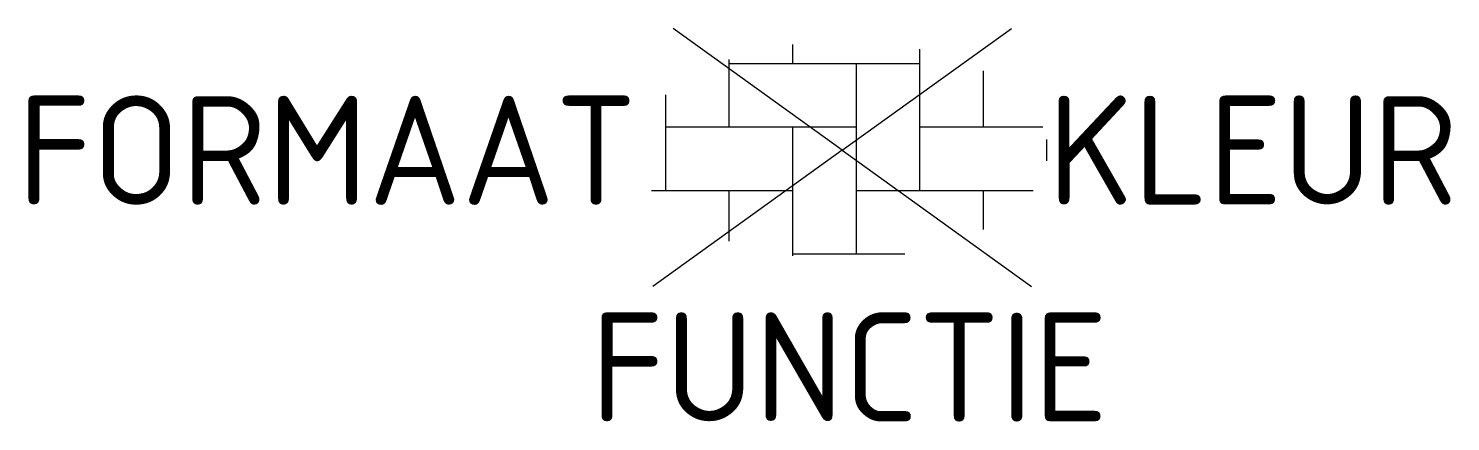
# Model space of a CAD drawing. Extents: x -13.5 to 10.1, y -4.5 to 2.
import ezdxf
from ezdxf.enums import TextEntityAlignment as Align

# ---------------------------------------------------------------- set-up
doc = ezdxf.new("R2010")
doc.units = 0
doc.styles.add('NLCS-ISO', font='NLCS-ISO.ttf')

msp = doc.modelspace()

# ---------------------------------------------------------------- linework, layer by layer
for p, q in [((0, 0), (-2.796, 2.013)), ((0, 0), (2.796, 2.013)), ((-0.822, 1.746), (-0.822, 1.436)), ((1.278, 1.668), (1.278, -0.664)), ((-1.872, 1.502), (-1.872, 0.386)), ((-1.872, 1.436), (1.278, 1.436)), ((0.228, 1.436), (0.228, -1.714)), ((2.328, 1.31), (2.328, 0.386)), ((-2.922, 0.917), (-2.922, -0.664)), ((-2.922, 0.386), (0.228, 0.386)), ((-0.822, 0.386), (-0.822, -1.746)), ((1.278, 0.386), (3.316, 0.386)), ((3.378, 0.177), (3.378, -0.177)), ((0, 0), (-3.129, -2.253)), ((0, 0), (3.129, -2.253)), ((-3.155, -0.664), (-0.822, -0.664)), ((-1.872, -0.664), (-1.872, -1.502)), ((0.228, -0.664), (3.155, -0.664)), ((2.328, -0.664), (2.328, -1.31)), ((-0.822, -1.714), (1.034, -1.714))]:
    msp.add_line(p, q)

# ---------------------------------------------------------------- texts
at = {"style": 'NLCS-ISO'}
msp.add_attdef('FORMAAT', text='KF', height=1.8, dxfattribs=at).set_placement((-3.395, 0), align=Align.MIDDLE_RIGHT)
msp.add_attdef('KLEUR', text='G', height=1.8, dxfattribs=at).set_placement((3.395, 0), align=Align.MIDDLE_LEFT)
at = {"style": 'NLCS-ISO', "flags": 1}
msp.add_attdef('FUNCTIE', text='', height=1.8, dxfattribs=at).set_placement((0.116, -3.585), align=Align.MIDDLE_CENTER)

doc.saveas('drawing.dxf')
